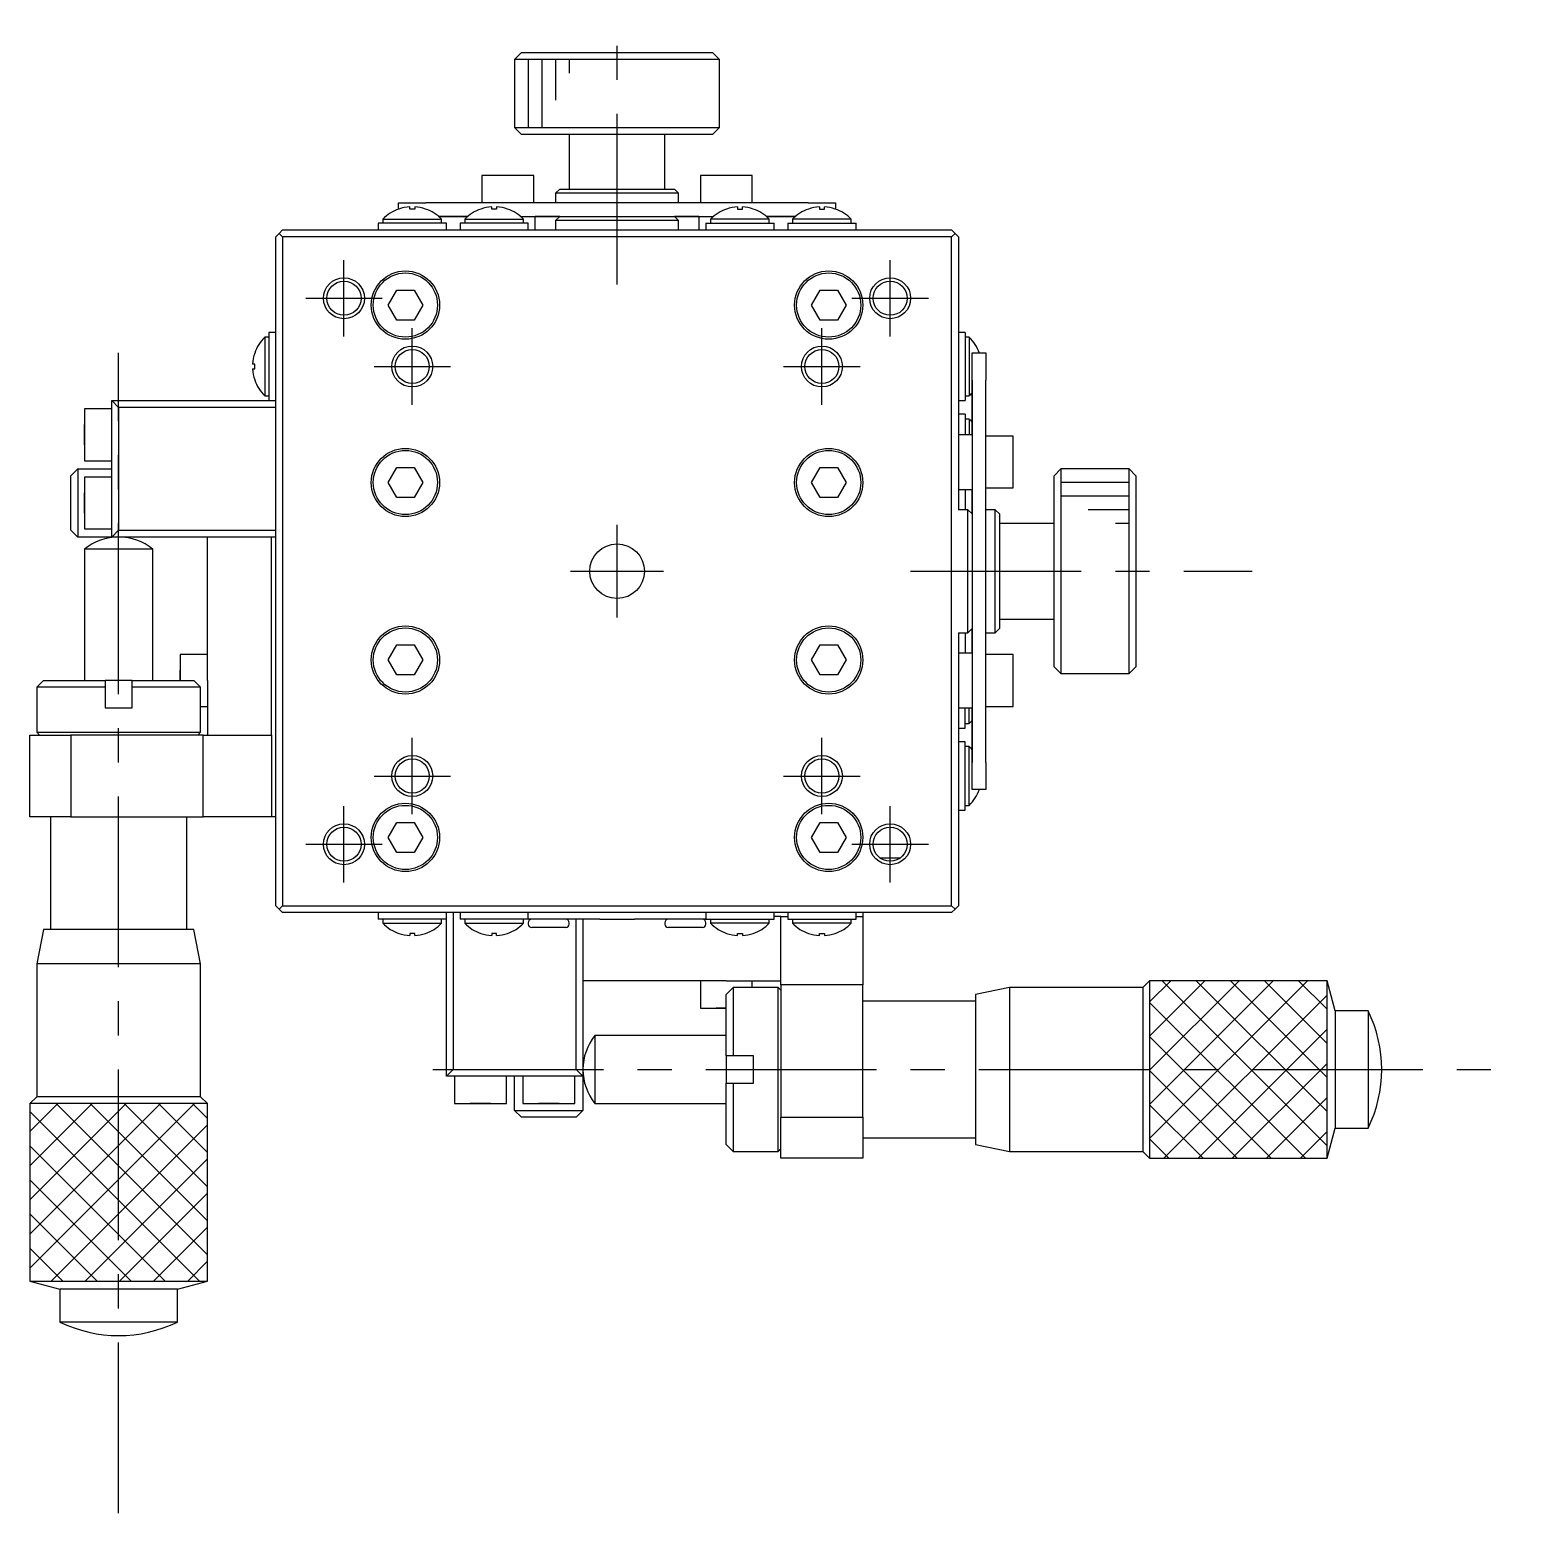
# Model space of a CAD drawing. Extents: x -13 to 402, y -21 to 235.
# Drawn here: x 116.1 to 225.6, y 69.4 to 178.1 of the extents above; entities that cross this region are included whole.
import ezdxf

# ---------------------------------------------------------------- set-up
doc = ezdxf.new("R2010")
doc.units = 0
doc.header["$LTSCALE"] = 10
doc.linetypes.add('CENTER', pattern=[2, 1.25, -0.25, 0.25, -0.25])
doc.layers.get('0').update_dxf_attribs({"linetype": 'CONTINUOUS'})
doc.layers.add('CENTER', color=1, linetype='CENTER')

msp = doc.modelspace()

# ---------------------------------------------------------------- linework, layer by layer
at = {"color": 7, "linetype": 'CONTINUOUS'}
for p, q in [((152.13297, 176.410125), (151.63297, 175.910125)), ((152.13297, 176.410125), (166.13297, 176.410125)), ((152.13297, 176.410125), (166.13297, 176.410125)), ((166.63297, 175.910125), (166.13297, 176.410125)), ((166.63297, 175.910125), (151.63297, 175.910125)), ((151.63297, 175.910125), (151.63297, 170.910125)), ((166.63297, 170.910125), (166.63297, 175.910125)), ((151.63297, 170.910125), (166.63297, 170.910125)), ((151.63297, 170.910125), (152.13297, 170.410125)), ((166.13297, 170.410125), (166.63297, 170.910125)), ((166.13297, 170.410125), (152.13297, 170.410125)), ((155.63297, 170.410125), (155.63297, 166.410125)), ((162.63297, 166.410125), (162.63297, 170.410125)), ((153.03297, 167.410125), (149.23297, 167.410125)), ((149.23297, 167.410125), (149.23297, 165.410125)), ((153.03297, 165.410125), (153.03297, 167.410125)), ((169.03297, 167.410125), (165.23297, 167.410125)), ((165.23297, 167.410125), (165.23297, 165.410125)), ((169.03297, 165.410125), (169.03297, 167.410125)), ((143.13297, 164.938552), (143.13297, 165.410125)), ((143.13297, 165.410125), (145.13297, 165.410125)), ((173.13297, 165.410125), (145.13297, 165.410125)), ((154.93297, 166.410125), (154.63297, 166.110125)), ((163.63297, 166.110125), (154.63297, 166.110125)), ((154.63297, 166.110125), (154.63297, 165.410125)), ((154.93297, 166.410125), (163.33297, 166.410125)), ((154.93297, 166.410125), (155.63297, 166.410125)), ((162.63297, 166.410125), (163.33297, 166.410125)), ((163.63297, 166.110125), (163.33297, 166.410125)), ((163.63297, 165.410125), (163.63297, 166.110125)), ((173.13297, 165.410125), (175.13297, 165.410125)), ((175.13297, 165.410125), (175.13297, 164.938552)), ((143.159581, 164.942106), (143.156161, 164.946645)), ((143.95297, 164.942106), (143.95297, 165.099306)), ((144.31297, 164.942106), (143.95297, 164.942106)), ((144.31297, 165.099306), (144.31297, 164.942106)), ((145.109779, 164.946645), (145.106358, 164.942106)), ((146.055814, 164.410123), (148.207881, 164.410123)), ((146.055814, 164.410123), (148.207881, 164.410123)), ((146.059106, 164.410125), (148.206834, 164.410125)), ((148.206834, 164.410125), (146.059106, 164.410125)), ((149.159581, 164.942106), (149.156161, 164.946645)), ((149.95297, 164.942106), (149.95297, 165.099306)), ((150.31297, 164.942106), (149.95297, 164.942106)), ((150.31297, 165.099306), (150.31297, 164.942106)), ((151.109779, 164.946645), (151.106358, 164.942106)), ((152.059106, 164.410125), (166.206834, 164.410125)), ((152.059108, 164.410123), (154.932968, 164.410123)), ((154.93297, 164.410125), (153.13297, 164.410125)), ((153.13297, 163.410125), (153.13297, 164.410125)), ((154.93297, 164.410125), (154.63297, 164.110125)), ((165.13297, 164.410125), (163.33297, 164.410125)), ((163.63297, 164.110125), (163.33297, 164.410125)), ((163.332972, 164.410123), (166.206831, 164.410123)), ((165.13297, 164.410125), (165.13297, 163.410125)), ((167.156161, 164.946645), (167.159581, 164.942106)), ((167.95297, 165.099306), (167.95297, 164.942106)), ((167.95297, 164.942106), (168.31297, 164.942106)), ((168.31297, 164.942106), (168.31297, 165.099306)), ((169.106358, 164.942106), (169.109779, 164.946645)), ((170.058058, 164.410123), (172.210125, 164.410123)), ((170.058058, 164.410123), (172.210125, 164.410123)), ((170.059106, 164.410125), (172.206834, 164.410125)), ((172.206834, 164.410125), (170.059106, 164.410125)), ((173.156161, 164.946645), (173.159581, 164.942106)), ((173.95297, 165.099306), (173.95297, 164.942106)), ((173.95297, 164.942106), (174.31297, 164.942106)), ((174.31297, 164.942106), (174.31297, 165.099306)), ((175.106358, 164.942106), (175.109779, 164.946645)), ((134.38297, 163.160125), (134.13297, 162.910125)), ((134.63297, 163.410125), (134.38297, 163.160125)), ((134.38297, 163.160125), (134.63297, 162.910125)), ((134.63297, 163.410125), (148.13297, 163.410125)), ((146.63297, 163.910125), (141.63297, 163.910125)), ((141.63297, 163.910125), (141.63297, 163.410125)), ((141.98297, 164.202373), (144.13297, 164.202373)), ((141.98297, 164.202373), (141.98297, 163.910125)), ((144.13297, 164.202373), (146.28297, 164.202373)), ((146.28297, 163.910125), (146.28297, 164.202373)), ((146.63297, 163.410125), (146.63297, 163.910125)), ((152.63297, 163.910125), (147.63297, 163.910125)), ((147.63297, 163.910125), (147.63297, 163.410125)), ((147.98297, 164.202373), (150.13297, 164.202373)), ((147.98297, 164.202373), (147.98297, 163.910125)), ((148.13297, 163.410125), (151.13297, 163.410125)), ((150.13297, 164.202373), (152.28297, 164.202373)), ((151.13297, 163.410125), (153.13297, 163.410125)), ((152.28297, 163.910125), (152.28297, 164.202373)), ((152.63297, 163.410125), (152.63297, 163.910125)), ((153.13297, 163.410125), (164.132975, 163.410125)), ((163.63297, 164.110125), (154.63297, 164.110125)), ((154.63297, 164.110125), (154.63297, 163.410125)), ((163.63297, 163.410125), (163.63297, 164.110125)), ((164.132975, 163.410125), (177.132975, 163.410125)), ((165.63297, 163.910125), (170.63297, 163.910125)), ((165.63297, 163.910125), (165.63297, 163.410125)), ((168.13297, 164.202373), (165.98297, 164.202373)), ((165.98297, 164.202373), (165.98297, 163.910125)), ((170.28297, 164.202373), (168.13297, 164.202373)), ((170.28297, 163.910125), (170.28297, 164.202373)), ((170.63297, 163.410125), (170.63297, 163.910125)), ((171.63297, 163.910125), (176.63297, 163.910125)), ((171.63297, 163.910125), (171.63297, 163.410125)), ((174.13297, 164.202373), (171.98297, 164.202373)), ((171.98297, 164.202373), (171.98297, 163.910125)), ((176.28297, 164.202373), (174.13297, 164.202373)), ((176.28297, 163.910125), (176.28297, 164.202373)), ((176.63297, 163.410125), (176.63297, 163.910125)), ((177.132975, 163.410125), (183.63297, 163.410125)), ((183.88297, 163.160125), (183.63297, 163.410125)), ((183.88297, 163.160125), (183.63297, 162.910125)), ((184.13297, 162.910125), (183.88297, 163.160125)), ((134.13297, 150.410125), (134.13297, 162.910125)), ((134.63297, 162.910125), (134.63297, 113.910125)), ((183.63297, 162.910125), (134.63297, 162.910125)), ((183.63297, 113.910125), (183.63297, 162.910125)), ((184.13297, 162.910125), (184.13297, 146.410125)), ((142.362799, 157.910125), (142.997885, 159.010125)), ((142.997885, 159.010125), (144.268055, 159.010125)), ((144.268055, 159.010125), (144.90314, 157.910125)), ((173.362799, 157.910125), (173.997885, 159.010125)), ((173.997885, 159.010125), (175.268055, 159.010125)), ((175.268055, 159.010125), (175.90314, 157.910125)), ((142.997885, 156.810125), (142.362799, 157.910125)), ((144.90314, 157.910125), (144.268055, 156.810125)), ((173.997885, 156.810125), (173.362799, 157.910125)), ((175.90314, 157.910125), (175.268055, 156.810125)), ((144.268055, 156.810125), (142.997885, 156.810125)), ((175.268055, 156.810125), (173.997885, 156.810125)), ((133.340722, 155.560125), (133.340722, 153.410125)), ((133.63297, 155.560125), (133.340722, 155.560125)), ((133.63297, 155.910125), (133.63297, 150.910125)), ((134.13297, 155.910125), (133.63297, 155.910125)), ((184.63297, 155.910125), (184.13297, 155.910125)), ((184.63297, 155.910125), (184.63297, 150.910125)), ((184.925217, 155.560125), (184.63297, 155.560125)), ((184.925217, 155.560125), (184.925217, 153.410125)), ((185.13297, 152.410125), (185.13297, 154.410125)), ((185.13297, 152.410125), (185.13297, 154.410125)), ((185.13297, 154.410125), (186.13297, 154.410125)), ((186.13297, 154.410125), (186.13297, 152.410125)), ((132.600989, 153.590125), (132.443789, 153.590125)), ((132.600989, 154.383514), (132.59645, 154.386934)), ((132.600989, 153.230125), (132.600989, 153.590125)), ((133.340722, 153.410125), (133.340722, 151.260125)), ((184.925217, 153.410125), (184.925217, 151.260125)), ((132.443789, 153.230125), (132.600989, 153.230125)), ((132.59645, 152.433316), (132.600989, 152.436737)), ((185.13297, 152.410125), (185.13297, 124.410125)), ((185.13297, 148.410125), (185.13297, 152.410125)), ((186.13297, 124.410125), (186.13297, 152.410125)), ((133.340722, 151.260125), (133.63297, 151.260125)), ((184.63297, 151.260125), (184.925217, 151.260125)), ((185.132968, 151.487281), (185.132968, 149.335214)), ((185.132968, 151.487281), (185.132968, 148.639348)), ((120.13297, 150.310125), (120.13297, 146.510125)), ((120.13297, 150.310125), (120.13297, 146.510125)), ((122.13297, 150.310125), (120.13297, 150.310125)), ((122.63297, 150.410125), (122.13297, 150.910125)), ((122.13297, 150.910125), (134.13297, 150.910125)), ((122.13297, 140.910125), (122.13297, 150.910125)), ((134.13297, 150.410125), (122.63297, 150.410125)), ((122.63297, 150.410125), (122.63297, 141.410125)), ((134.13297, 141.410125), (134.13297, 150.410125)), ((134.13297, 141.410125), (134.13297, 150.410125)), ((184.13297, 150.910125), (184.63297, 150.910125)), ((120.13297, 149.160125), (120.13297, 148.410125)), ((120.13297, 148.410125), (120.13297, 149.160125)), ((184.63297, 149.910125), (184.13297, 149.910125)), ((184.63297, 149.910125), (184.63297, 149.606905)), ((184.63297, 149.606905), (184.63297, 148.410125)), ((184.925217, 149.560125), (184.63297, 149.560125)), ((184.925217, 149.560125), (184.925217, 148.410125)), ((185.132968, 149.335214), (185.132968, 142.610127)), ((120.13297, 147.660125), (120.13297, 148.410125)), ((120.13297, 148.410125), (120.13297, 147.660125)), ((185.13297, 148.410125), (184.13297, 148.410125)), ((188.13297, 148.310125), (186.13297, 148.310125)), ((188.13297, 144.510125), (188.13297, 148.310125)), ((119.63297, 145.910125), (119.13297, 145.410125)), ((119.63297, 145.910125), (119.63297, 140.910125)), ((119.63297, 145.910125), (122.13297, 145.910125)), ((120.13297, 146.510125), (122.13297, 146.510125)), ((142.362799, 144.910125), (142.997885, 146.010125)), ((142.997885, 146.010125), (144.268055, 146.010125)), ((144.268055, 146.010125), (144.90314, 144.910125)), ((173.362799, 144.910125), (173.997885, 146.010125)), ((173.997885, 146.010125), (175.268055, 146.010125)), ((175.268055, 146.010125), (175.90314, 144.910125)), ((184.13297, 146.410125), (184.13297, 142.910125)), ((191.63297, 145.910125), (191.13297, 145.410125)), ((191.63297, 145.910125), (191.63297, 130.910125)), ((196.63297, 145.910125), (191.63297, 145.910125)), ((196.63297, 130.910125), (196.63297, 145.910125)), ((197.13297, 145.410125), (196.63297, 145.910125)), ((119.13297, 141.410125), (119.13297, 145.410125)), ((120.13297, 145.310125), (120.13297, 141.510125)), ((120.13297, 145.310125), (120.13297, 141.510125)), ((122.13297, 145.310125), (120.13297, 145.310125)), ((142.997885, 143.810125), (142.362799, 144.910125)), ((144.90314, 144.910125), (144.268055, 143.810125)), ((173.997885, 143.810125), (173.362799, 144.910125)), ((175.90314, 144.910125), (175.268055, 143.810125)), ((191.13297, 131.410125), (191.13297, 145.410125)), ((197.13297, 145.410125), (197.13297, 131.410125)), ((197.13297, 145.410125), (197.13297, 131.410125)), ((120.13297, 144.160125), (120.13297, 143.410125)), ((120.13297, 143.410125), (120.13297, 144.160125)), ((144.268055, 143.810125), (142.997885, 143.810125)), ((175.268055, 143.810125), (173.997885, 143.810125)), ((184.13297, 144.410125), (185.13297, 144.410125)), ((184.63297, 144.410125), (184.63297, 144.210125)), ((184.63297, 144.210125), (184.63297, 142.910125)), ((185.13297, 142.610125), (185.13297, 144.410125)), ((186.13297, 144.510125), (188.13297, 144.510125)), ((120.13297, 142.660125), (120.13297, 143.410125)), ((120.13297, 143.410125), (120.13297, 142.660125)), ((184.83297, 142.910125), (184.13297, 142.910125)), ((184.83297, 133.910125), (184.83297, 142.910125)), ((185.13297, 142.610125), (184.83297, 142.910125)), ((186.83297, 142.910125), (186.13297, 142.910125)), ((186.83297, 133.910125), (186.83297, 142.910125)), ((187.13297, 142.610125), (186.83297, 142.910125)), ((187.13297, 142.610125), (187.13297, 134.210125)), ((187.13297, 142.610125), (187.13297, 141.910125)), ((119.63297, 140.910125), (119.13297, 141.410125)), ((120.13297, 141.510125), (122.13297, 141.510125)), ((122.63297, 141.410125), (122.13297, 140.910125)), ((122.63297, 141.410125), (134.13297, 141.410125)), ((134.13297, 113.910125), (134.13297, 141.410125)), ((191.13297, 141.910125), (187.13297, 141.910125)), ((122.13297, 140.910125), (119.63297, 140.910125)), ((134.13297, 140.910125), (122.13297, 140.910125)), ((129.13297, 130.410125), (129.13297, 140.910125)), ((133.83297, 130.410125), (133.83297, 140.910125)), ((125.132966, 140.032616), (120.132974, 140.032616)), ((120.132974, 140.032616), (120.132974, 130.410125)), ((125.132966, 130.410125), (125.132966, 140.032616)), ((187.13297, 134.910125), (187.13297, 134.210125)), ((187.13297, 134.910125), (191.13297, 134.910125)), ((184.13297, 133.910125), (184.13297, 133.41012)), ((184.13297, 133.910125), (184.83297, 133.910125)), ((184.63297, 133.910125), (184.63297, 132.610125)), ((184.83297, 133.910125), (185.13297, 134.210125)), ((185.132968, 134.210123), (185.132968, 127.485037)), ((185.13297, 132.410125), (185.13297, 134.210125)), ((186.13297, 133.910125), (186.83297, 133.910125)), ((186.83297, 133.910125), (187.13297, 134.210125)), ((142.362799, 131.910125), (142.997885, 133.010125)), ((142.997885, 133.010125), (144.268055, 133.010125)), ((144.268055, 133.010125), (144.90314, 131.910125)), ((173.362799, 131.910125), (173.997885, 133.010125)), ((173.997885, 133.010125), (175.268055, 133.010125)), ((175.268055, 133.010125), (175.90314, 131.910125)), ((184.13297, 133.41012), (184.13297, 120.41012)), ((184.63297, 132.610125), (184.63297, 132.410125)), ((127.13297, 132.310125), (127.13297, 130.410125)), ((127.13297, 132.310125), (127.13297, 130.410125)), ((129.13297, 132.310125), (127.13297, 132.310125)), ((142.997885, 130.810125), (142.362799, 131.910125)), ((144.90314, 131.910125), (144.268055, 130.810125)), ((173.997885, 130.810125), (173.362799, 131.910125)), ((175.90314, 131.910125), (175.268055, 130.810125)), ((185.13297, 132.410125), (184.13297, 132.410125)), ((188.13297, 132.310125), (186.13297, 132.310125)), ((188.13297, 128.510125), (188.13297, 132.310125)), ((191.13297, 131.410125), (191.63297, 130.910125)), ((196.63297, 130.910125), (197.13297, 131.410125)), ((117.13297, 130.410125), (116.63297, 129.910125)), ((117.13297, 130.410125), (121.63297, 130.410125)), ((117.13297, 130.410125), (117.88297, 130.410125)), ((121.63297, 130.410125), (121.63297, 129.910125)), ((123.63297, 130.410125), (121.63297, 130.410125)), ((123.63297, 130.410125), (128.13297, 130.410125)), ((123.63297, 129.910125), (123.63297, 130.410125)), ((127.13297, 131.160125), (127.13297, 130.410135)), ((127.13297, 130.410125), (127.13297, 131.160125)), ((127.38297, 130.410125), (128.13297, 130.410125)), ((128.63297, 129.910125), (128.13297, 130.410125)), ((129.13297, 130.410125), (129.13297, 126.410125)), ((133.83297, 126.410125), (133.83297, 130.410125)), ((144.268055, 130.810125), (142.997885, 130.810125)), ((175.268055, 130.810125), (173.997885, 130.810125)), ((191.63297, 130.910125), (196.63297, 130.910125)), ((121.63297, 129.910125), (116.63297, 129.910125)), ((116.63297, 129.910125), (116.63297, 126.610125)), ((121.63297, 129.910125), (121.63297, 128.410125)), ((128.63297, 129.910125), (123.63297, 129.910125)), ((123.63297, 128.410125), (123.63297, 129.910125)), ((128.63297, 126.610125), (128.63297, 129.910125)), ((121.63297, 128.410125), (123.63297, 128.410125)), ((128.63297, 128.510125), (129.13297, 128.510125)), ((184.13297, 128.410125), (185.13297, 128.410125)), ((184.63297, 127.586878), (184.63297, 128.410125)), ((184.925217, 127.260125), (184.925217, 128.410125)), ((185.132968, 128.180902), (185.132968, 125.33297)), ((185.13297, 124.410125), (185.13297, 128.410125)), ((186.13297, 128.510125), (188.13297, 128.510125)), ((184.63297, 127.213345), (184.63297, 127.586878)), ((184.63297, 127.260125), (184.925217, 127.260125)), ((184.63297, 126.910125), (184.63297, 127.213345)), ((185.132968, 127.485037), (185.132968, 125.33297)), ((116.13297, 120.410125), (116.13297, 126.410125)), ((116.13297, 126.410125), (119.13297, 126.410125)), ((116.63297, 126.610125), (128.63297, 126.610125)), ((116.63297, 126.610125), (116.83297, 126.410125)), ((119.13297, 126.410125), (119.13297, 120.410125)), ((128.83297, 126.410125), (119.13297, 126.410125)), ((128.43297, 126.410125), (128.63297, 126.610125)), ((128.83297, 120.410125), (128.83297, 126.410125)), ((128.83297, 126.410125), (133.83297, 126.410125)), ((133.83297, 126.410125), (133.83297, 120.410125)), ((184.13297, 126.910125), (184.63297, 126.910125)), ((184.63297, 125.910125), (184.13297, 125.910125)), ((184.63297, 120.910125), (184.63297, 125.910125)), ((184.925217, 125.560125), (184.63297, 125.560125)), ((184.925217, 123.410125), (184.925217, 125.560125)), ((185.13297, 122.410125), (185.13297, 124.410125)), ((185.13297, 122.410125), (185.13297, 124.410125)), ((186.13297, 124.410125), (186.13297, 122.410125)), ((184.925217, 121.260125), (184.925217, 123.410125)), ((186.13297, 122.410125), (185.13297, 122.410125)), ((184.13297, 120.910125), (184.63297, 120.910125)), ((184.63297, 121.260125), (184.925217, 121.260125)), ((119.13297, 120.410125), (116.13297, 120.410125)), ((117.63297, 120.410125), (117.63297, 112.160125)), ((119.13297, 120.410125), (128.83297, 120.410125)), ((127.63297, 112.160125), (127.63297, 120.410125)), ((133.83297, 120.410125), (128.83297, 120.410125)), ((134.13297, 120.410125), (133.83297, 120.410125)), ((142.362799, 118.910125), (142.997885, 120.010125)), ((142.997885, 120.010125), (144.268055, 120.010125)), ((144.268055, 120.010125), (144.90314, 118.910125)), ((173.362799, 118.910125), (173.997885, 120.010125)), ((173.997885, 120.010125), (175.268055, 120.010125)), ((175.268055, 120.010125), (175.90314, 118.910125)), ((184.13297, 120.41012), (184.13297, 113.910125)), ((142.997885, 117.810125), (142.362799, 118.910125)), ((144.90314, 118.910125), (144.268055, 117.810125)), ((173.997885, 117.810125), (173.362799, 118.910125)), ((175.90314, 118.910125), (175.268055, 117.810125)), ((144.268055, 117.810125), (142.997885, 117.810125)), ((175.268055, 117.810125), (173.997885, 117.810125)), ((178.38297, 117.410125), (179.88297, 117.410125)), ((134.13297, 113.910125), (134.38297, 113.660125)), ((134.63297, 113.910125), (134.38297, 113.660125)), ((134.63297, 113.910125), (183.63297, 113.910125)), ((183.63297, 113.910125), (183.88297, 113.660125)), ((183.88297, 113.660125), (184.13297, 113.910125)), ((134.38297, 113.660125), (134.63297, 113.410125)), ((148.13297, 113.410125), (134.63297, 113.410125)), ((141.63297, 113.410125), (141.63297, 112.910125)), ((146.63297, 112.910125), (141.63297, 112.910125)), ((141.98297, 112.910125), (141.98297, 112.617878)), ((146.28297, 112.617878), (146.28297, 112.910125)), ((146.63297, 112.910125), (146.63297, 113.410125)), ((146.63297, 112.910125), (146.63297, 113.410125)), ((146.63297, 101.410125), (146.63297, 112.910125)), ((147.13297, 113.410125), (147.13297, 101.910125)), ((147.63297, 113.410125), (147.63297, 112.910125)), ((152.63297, 112.910125), (147.63297, 112.910125)), ((147.98297, 112.910125), (147.98297, 112.617878)), ((153.13297, 113.410125), (148.13297, 113.410125)), ((152.28297, 112.617878), (152.28297, 112.910125)), ((152.63297, 112.910125), (152.63297, 113.410125)), ((153.33297, 112.910125), (152.63297, 112.910125)), ((183.63297, 113.410125), (153.13297, 113.410125)), ((154.93297, 112.910125), (153.33297, 112.910125)), ((155.266944, 112.910125), (154.93297, 112.910125)), ((157.865021, 112.910125), (155.266944, 112.910125)), ((156.13297, 101.910125), (156.13297, 112.910125)), ((156.63297, 112.910125), (156.63297, 101.410125)), ((157.865021, 112.910125), (160.400919, 112.910125)), ((162.998995, 112.910125), (160.400919, 112.910125)), ((163.33297, 112.910125), (162.998995, 112.910125)), ((164.93297, 112.910125), (163.33297, 112.910125)), ((165.63297, 112.910125), (164.93297, 112.910125)), ((165.63297, 113.410125), (165.63297, 112.910125)), ((165.63297, 112.910125), (170.63297, 112.910125)), ((165.98297, 112.910125), (165.98297, 112.617878)), ((170.28297, 112.617878), (170.28297, 112.910125)), ((170.63297, 112.910125), (170.63297, 113.410125)), ((171.13297, 113.110125), (170.63297, 113.110125)), ((171.13297, 113.110125), (171.63297, 113.110125)), ((171.13297, 108.110125), (171.13297, 113.110125)), ((171.63297, 113.410125), (171.63297, 112.910125)), ((171.63297, 112.910125), (176.63297, 112.910125)), ((171.98297, 112.910125), (171.98297, 112.617878)), ((176.28297, 112.617878), (176.28297, 112.910125)), ((176.63297, 112.910125), (176.63297, 113.410125)), ((176.63297, 113.110125), (177.13297, 113.110125)), ((177.13297, 113.410125), (177.13297, 113.110125)), ((177.13297, 113.110125), (177.13297, 108.110125)), ((183.63297, 113.410125), (183.88297, 113.660125)), ((117.132973, 112.160125), (116.632974, 109.660126)), ((128.132967, 112.160125), (117.132973, 112.160125)), ((128.632966, 109.660126), (128.132967, 112.160125)), ((141.98297, 112.617878), (144.13297, 112.617878)), ((143.159581, 111.878144), (143.156161, 111.873605)), ((144.31297, 111.878144), (143.95297, 111.878144)), ((143.95297, 111.878144), (143.95297, 111.720945)), ((144.13297, 112.617878), (146.28297, 112.617878)), ((144.31297, 111.720945), (144.31297, 111.878144)), ((145.109779, 111.873605), (145.106358, 111.878144)), ((147.98297, 112.617878), (150.13297, 112.617878)), ((149.159581, 111.878144), (149.156161, 111.873605)), ((150.31297, 111.878144), (149.95297, 111.878144)), ((149.95297, 111.878144), (149.95297, 111.720945)), ((150.13297, 112.617878), (152.28297, 112.617878)), ((150.31297, 111.720945), (150.31297, 111.878144)), ((151.109779, 111.873605), (151.106358, 111.878144)), ((152.63297, 112.660125), (152.63297, 112.560125)), ((154.13297, 112.310125), (152.88297, 112.310125)), ((155.38297, 112.310125), (154.13297, 112.310125)), ((155.63297, 112.560125), (155.63297, 112.660125)), ((162.63297, 112.660125), (162.63297, 112.560125)), ((164.13297, 112.310125), (162.88297, 112.310125)), ((165.38297, 112.310125), (164.13297, 112.310125)), ((165.63297, 112.560125), (165.63297, 112.660125)), ((168.13297, 112.617878), (165.98297, 112.617878)), ((167.156161, 111.873605), (167.159581, 111.878144)), ((167.95297, 111.878144), (168.31297, 111.878144)), ((167.95297, 111.720945), (167.95297, 111.878144)), ((170.28297, 112.617878), (168.13297, 112.617878)), ((168.31297, 111.878144), (168.31297, 111.720945)), ((169.106358, 111.878144), (169.109779, 111.873605)), ((174.13297, 112.617878), (171.98297, 112.617878)), ((173.156161, 111.873605), (173.159581, 111.878144)), ((173.95297, 111.878144), (174.31297, 111.878144)), ((173.95297, 111.720945), (173.95297, 111.878144)), ((176.28297, 112.617878), (174.13297, 112.617878)), ((174.31297, 111.878144), (174.31297, 111.720945)), ((175.106358, 111.878144), (175.109779, 111.873605)), ((128.632966, 109.660126), (116.632974, 109.660126)), ((116.632974, 109.660126), (116.632974, 99.910121)), ((128.632966, 99.910121), (128.632966, 109.660126)), ((167.13297, 108.410125), (156.63297, 108.410125)), ((165.23297, 108.410125), (165.23297, 106.410125)), ((167.13297, 108.410125), (171.13297, 108.410125)), ((169.03297, 107.910125), (169.03297, 108.410125)), ((198.132976, 108.410124), (197.632974, 107.910121)), ((211.132977, 108.410124), (198.132976, 108.410124)), ((198.132976, 108.410124), (198.132976, 95.410126)), ((211.722465, 106.210125), (211.132977, 108.410124)), ((211.132977, 95.410126), (211.132977, 108.410124)), ((167.63297, 107.910125), (167.13297, 107.410125)), ((167.13297, 106.660125), (167.13297, 107.410125)), ((167.13297, 102.910125), (167.13297, 107.410125)), ((167.63297, 107.910125), (167.63297, 102.910125)), ((170.93297, 107.910125), (167.63297, 107.910125)), ((170.93297, 95.910125), (170.93297, 107.910125)), ((171.13297, 107.710125), (170.93297, 107.910125)), ((177.13297, 108.110125), (171.13297, 108.110125)), ((171.13297, 108.110125), (171.13297, 98.410125)), ((177.13297, 98.410125), (177.13297, 108.110125)), ((187.882969, 107.910121), (185.38297, 107.410122)), ((185.38297, 107.410122), (185.38297, 96.410128)), ((187.882969, 107.910121), (187.882969, 95.910129)), ((197.632974, 107.910121), (187.882969, 107.910121)), ((197.632974, 107.910121), (197.632974, 95.910129)), ((165.23297, 106.410125), (167.13297, 106.410125)), ((165.23297, 106.410125), (167.13297, 106.410125)), ((166.38297, 106.410125), (167.13296, 106.410125)), ((167.13297, 106.410125), (166.38297, 106.410125)), ((185.38297, 106.910125), (177.13297, 106.910125)), ((211.722465, 106.210125), (211.722465, 97.610125)), ((214.132976, 106.210125), (211.722465, 106.210125)), ((214.132976, 106.210125), (214.132976, 97.610125)), ((157.510479, 104.410121), (157.510479, 99.410129)), ((167.13297, 104.410121), (157.510479, 104.410121)), ((147.13297, 101.910125), (146.63297, 101.410125)), ((147.13297, 101.910125), (156.13297, 101.910125)), ((156.13297, 101.910125), (156.63297, 101.410125)), ((167.63297, 102.910125), (167.13297, 102.910125)), ((167.13297, 102.910125), (167.13297, 100.910125)), ((169.13297, 102.910125), (167.63297, 102.910125)), ((169.13297, 100.910125), (169.13297, 102.910125)), ((156.63297, 101.410125), (146.63297, 101.410125)), ((147.23297, 101.410125), (147.23297, 99.410125)), ((151.03297, 99.410125), (151.03297, 101.410125)), ((151.63297, 98.910125), (151.63297, 101.410125)), ((152.23297, 101.410125), (152.23297, 99.410125)), ((156.03297, 99.410125), (156.03297, 101.410125)), ((156.63297, 101.410125), (156.63297, 98.910125)), ((167.13297, 96.410125), (167.13297, 100.910125)), ((167.13297, 100.910125), (167.63297, 100.910125)), ((167.63297, 100.910125), (167.63297, 95.910125)), ((167.63297, 100.910125), (169.13297, 100.910125)), ((116.632974, 99.910121), (116.132971, 99.410119)), ((128.632966, 99.910121), (116.632974, 99.910121)), ((129.132969, 99.410119), (128.632966, 99.910121)), ((129.132969, 99.410119), (116.132971, 99.410119)), ((116.132971, 99.410119), (116.132971, 86.410118)), ((129.132969, 86.410118), (129.132969, 99.410119)), ((147.23297, 99.410125), (151.03297, 99.410125)), ((147.23297, 99.410125), (151.03297, 99.410125)), ((148.38297, 99.410125), (149.13297, 99.410125)), ((149.13297, 99.410125), (148.38297, 99.410125)), ((149.88297, 99.410125), (149.13297, 99.410125)), ((149.13297, 99.410125), (149.88297, 99.410125)), ((151.63297, 98.910125), (152.13297, 98.410125)), ((151.63297, 98.910125), (156.63297, 98.910125)), ((152.23297, 99.410125), (156.03297, 99.410125)), ((152.23297, 99.410125), (156.03297, 99.410125)), ((153.38297, 99.410125), (154.13297, 99.410125)), ((154.13297, 99.410125), (153.38297, 99.410125)), ((154.88297, 99.410125), (154.13297, 99.410125)), ((154.13297, 99.410125), (154.88297, 99.410125)), ((156.63297, 98.910125), (156.13297, 98.410125)), ((157.510479, 99.410129), (167.13297, 99.410129)), ((156.13297, 98.410125), (152.13297, 98.410125)), ((171.13297, 95.410125), (171.13297, 98.410125)), ((171.13297, 98.410125), (177.13297, 98.410125)), ((177.13297, 98.410125), (177.13297, 95.410125)), ((211.132977, 95.410126), (211.722465, 97.610125)), ((211.722465, 97.610125), (214.132976, 97.610125)), ((167.13297, 96.410125), (167.13297, 97.160125)), ((167.13297, 96.410125), (167.63297, 95.910125)), ((177.13297, 96.910125), (185.38297, 96.910125)), ((185.38297, 96.410128), (187.882969, 95.910129)), ((167.63297, 95.910125), (170.93297, 95.910125)), ((170.93297, 95.910125), (171.13297, 96.110125)), ((177.13297, 95.410125), (171.13297, 95.410125)), ((187.882969, 95.910129), (197.632974, 95.910129)), ((197.632974, 95.910129), (198.132976, 95.410126)), ((198.132976, 95.410126), (211.132977, 95.410126)), ((116.132971, 86.410118), (118.33297, 85.82063)), ((116.132971, 86.410118), (129.132969, 86.410118)), ((126.93297, 85.82063), (118.33297, 85.82063)), ((118.33297, 85.82063), (118.33297, 83.410119)), ((126.93297, 85.82063), (129.132969, 86.410118)), ((126.93297, 83.410119), (126.93297, 85.82063)), ((126.93297, 83.410119), (118.33297, 83.410119))]:
    msp.add_line(p, q, dxfattribs=at)
at = {"color": 3, "linetype": 'CONTINUOUS'}
for p, q in [((152.63297, 175.910125), (152.63297, 170.910125)), ((153.63297, 175.910125), (153.63297, 170.910125)), ((154.63297, 175.910125), (154.63297, 172.910125)), ((155.63297, 175.910125), (155.63297, 174.910125)), ((196.63297, 144.910125), (191.63297, 144.910125)), ((196.63297, 143.910125), (191.63297, 143.910125)), ((196.63297, 142.910125), (193.63297, 142.910125)), ((196.63297, 141.910125), (195.63297, 141.910125)), ((198.132976, 106.855827), (199.687273, 108.410124)), ((198.132976, 104.355827), (202.187273, 108.410124)), ((198.132976, 101.855827), (204.687273, 108.410124)), ((198.132976, 99.355827), (207.187273, 108.410124)), ((198.132976, 96.855827), (209.687273, 108.410124)), ((199.046781, 108.410124), (211.132977, 96.323928)), ((201.546781, 108.410124), (211.132977, 98.823928)), ((204.046781, 108.410124), (211.132977, 101.323928)), ((206.546781, 108.410124), (211.132977, 103.823928)), ((209.046781, 108.410124), (211.132977, 106.323928)), ((199.187275, 95.410126), (211.132977, 107.355828)), ((198.132976, 106.823929), (209.546779, 95.410126)), ((198.132976, 104.323929), (207.046779, 95.410126)), ((201.687275, 95.410126), (211.132977, 104.855828)), ((204.187275, 95.410126), (211.132977, 102.355828)), ((198.132976, 101.823929), (204.546779, 95.410126)), ((206.687275, 95.410126), (211.132977, 99.855828)), ((116.132971, 97.355822), (118.187268, 99.410119)), ((116.132971, 94.855822), (120.687268, 99.410119)), ((116.132971, 92.355822), (123.187268, 99.410119)), ((116.132971, 89.855822), (125.687268, 99.410119)), ((116.132971, 87.355822), (128.187268, 99.410119)), ((116.132971, 98.823934), (128.546787, 86.410118)), ((118.046786, 99.410119), (129.132969, 88.323936)), ((120.546786, 99.410119), (129.132969, 90.823936)), ((123.046786, 99.410119), (129.132969, 93.323936)), ((125.546786, 99.410119), (129.132969, 95.823936)), ((128.046786, 99.410119), (129.132969, 98.323936)), ((198.132976, 99.323929), (202.046779, 95.410126)), ((117.687267, 86.410118), (129.132969, 97.85582)), ((198.132976, 96.823929), (199.546779, 95.410126)), ((209.187275, 95.410126), (211.132977, 97.355828)), ((116.132971, 96.323934), (126.046787, 86.410118)), ((120.187267, 86.410118), (129.132969, 95.35582)), ((116.132971, 93.823934), (123.546787, 86.410118)), ((122.687267, 86.410118), (129.132969, 92.85582)), ((116.132971, 91.323934), (121.046787, 86.410118)), ((125.187267, 86.410118), (129.132969, 90.35582)), ((116.132971, 88.823934), (118.546787, 86.410118)), ((127.687267, 86.410118), (129.132969, 87.85582))]:
    msp.add_line(p, q, dxfattribs=at)
for centre in [(139.13297, 158.410125), (179.13297, 158.410125), (144.13297, 153.410125), (174.13297, 153.410125), (144.13297, 123.410125), (174.13297, 123.410125), (139.13297, 118.410125), (179.13297, 118.410125)]:
    msp.add_circle(centre, 1.5, dxfattribs=at)
at = {"color": 7, "linetype": 'CONTINUOUS'}
for centre, radius in [((143.63297, 157.910125), 2.5), ((143.63297, 157.910125), 2.35), ((174.63297, 157.910125), 2.5), ((174.63297, 157.910125), 2.35), ((139.13297, 158.410125), 1.25), ((179.13297, 158.410125), 1.25), ((144.13297, 153.410125), 1.25), ((174.13297, 153.410125), 1.25), ((143.63297, 144.910125), 2.5), ((143.63297, 144.910125), 2.35), ((174.63297, 144.910125), 2.5), ((174.63297, 144.910125), 2.35), ((159.13297, 138.410125), 2), ((143.63297, 131.910125), 2.5), ((143.63297, 131.910125), 2.35), ((174.63297, 131.910125), 2.5), ((174.63297, 131.910125), 2.35), ((144.13297, 123.410125), 1.25), ((174.13297, 123.410125), 1.25), ((143.63297, 118.910125), 2.5), ((143.63297, 118.910125), 2.35), ((174.63297, 118.910125), 2.5), ((174.63297, 118.910125), 2.35), ((139.13297, 118.410125), 1.25), ((179.13297, 118.410125), 1.25)]:
    msp.add_circle(centre, radius, dxfattribs=at)
for centre, radius, start, end in [((144.13297, 162.110125), 3, 109.002108, 135.779956), ((144.13297, 162.110125), 2.994595, 93.446029, 108.968509), ((144.13297, 162.110125), 2.994595, 71.031491, 86.553971), ((144.13297, 162.110125), 3, 44.220044, 70.997892), ((150.13297, 162.110125), 3, 109.002108, 135.779956), ((150.13297, 162.110125), 2.994595, 93.446029, 108.968509), ((150.13297, 162.110125), 2.994595, 71.031491, 86.553971), ((150.13297, 162.110125), 3, 44.220044, 70.997892), ((168.13297, 162.110125), 3, 109.002108, 135.779956), ((168.13297, 162.110125), 2.994595, 93.446029, 108.968509), ((168.13297, 162.110125), 2.994595, 71.031491, 86.553971), ((168.13297, 162.110125), 3, 44.220044, 70.997892), ((174.13297, 162.110125), 3, 109.002108, 135.779956), ((174.13297, 162.110125), 2.994595, 93.446029, 108.968509), ((174.13297, 162.110125), 2.994595, 71.031491, 86.553971), ((174.13297, 162.110125), 3, 44.220044, 70.997892), ((135.43297, 153.410125), 3, 134.220044, 160.997892), ((182.83297, 153.410125), 3, 19.002108, 45.779956), ((135.43297, 153.410125), 2.994595, 161.031491, 176.553971), ((135.43297, 153.410125), 2.994595, 183.446029, 198.968509), ((135.43297, 153.410125), 3, 199.002108, 225.779956), ((182.83297, 153.410125), 3, 314.220044, 320.055495), ((182.83297, 147.410125), 3, 39.944505, 45.779956), ((122.632967, 136.910121), 3.999997, 90, 128.682173), ((122.632967, 136.910121), 3.999997, 51.317795, 90), ((182.83297, 129.410125), 3, 314.220044, 320.055495), ((182.83297, 123.410125), 3, 39.944505, 45.779956), ((182.83297, 123.410125), 3, 314.220044, 340.997892), ((152.88297, 112.660125), 0.25, 90, 180), ((155.38297, 112.660125), 0.25, 0, 90), ((162.88297, 112.660125), 0.25, 90, 180), ((165.38297, 112.660125), 0.25, 0, 90), ((144.13297, 114.710125), 3, 224.220044, 250.997892), ((144.13297, 114.710125), 2.994595, 251.031491, 266.553971), ((144.13297, 114.710125), 2.994595, 273.446029, 288.968509), ((144.13297, 114.710125), 3, 289.002108, 315.779956), ((150.13297, 114.710125), 3, 224.220044, 250.997892), ((150.13297, 114.710125), 2.994595, 251.031491, 266.553971), ((150.13297, 114.710125), 2.994595, 273.446029, 288.968509), ((150.13297, 114.710125), 3, 289.002108, 315.779956), ((152.88297, 112.560125), 0.25, 180, 270), ((155.38297, 112.560125), 0.25, 270, 0), ((162.88297, 112.560125), 0.25, 180, 270), ((165.38297, 112.560125), 0.25, 270, 0), ((168.13297, 114.710125), 3, 224.220044, 250.997892), ((168.13297, 114.710125), 2.994595, 251.031491, 266.553971), ((168.13297, 114.710125), 2.994595, 273.446029, 288.968509), ((168.13297, 114.710125), 3, 289.002108, 315.779956), ((174.13297, 114.710125), 3, 224.220044, 250.997892), ((174.13297, 114.710125), 2.994595, 251.031491, 266.553971), ((174.13297, 114.710125), 2.994595, 273.446029, 288.968509), ((174.13297, 114.710125), 3, 289.002108, 315.779956), ((205.387975, 101.910123), 9.745001, 333.816215, 26.183798), ((160.632974, 101.910122), 3.999997, 141.317795, 180), ((160.632974, 101.910122), 3.999997, 180, 218.682173), ((122.632967, 92.15512), 9.745001, 243.816215, 296.183798)]:
    msp.add_arc(centre, radius, start, end, dxfattribs=at)
at = {"layer": 'CENTER', "color": 1, "linetype": 'CENTER'}
for p, q in [((159.13297, 159.410122), (159.13297, 184.410122)), ((139.13297, 155.610125), (139.13297, 161.210125)), ((179.13297, 155.610125), (179.13297, 161.210125)), ((136.33297, 158.410125), (141.93297, 158.410125)), ((176.33297, 158.410125), (181.93297, 158.410125)), ((144.13297, 150.610125), (144.13297, 156.210125)), ((174.13297, 150.610125), (174.13297, 156.210125)), ((122.63297, 69.410122), (122.63297, 154.410122)), ((141.33297, 153.410125), (146.93297, 153.410125)), ((171.33297, 153.410125), (176.93297, 153.410125)), ((159.13297, 135.010125), (159.13297, 141.810125)), ((155.73297, 138.410125), (162.53297, 138.410125)), ((180.632973, 138.410125), (205.632973, 138.410125)), ((144.13297, 120.610125), (144.13297, 126.210125)), ((174.13297, 120.610125), (174.13297, 126.210125)), ((141.33297, 123.410125), (146.93297, 123.410125)), ((171.33297, 123.410125), (176.93297, 123.410125)), ((139.13297, 115.610125), (139.13297, 121.210125)), ((179.13297, 115.610125), (179.13297, 121.210125)), ((136.33297, 118.410125), (141.93297, 118.410125)), ((176.33297, 118.410125), (181.93297, 118.410125)), ((145.632973, 101.910125), (225.632973, 101.910125))]:
    msp.add_line(p, q, dxfattribs=at)

doc.saveas('drawing.dxf')
